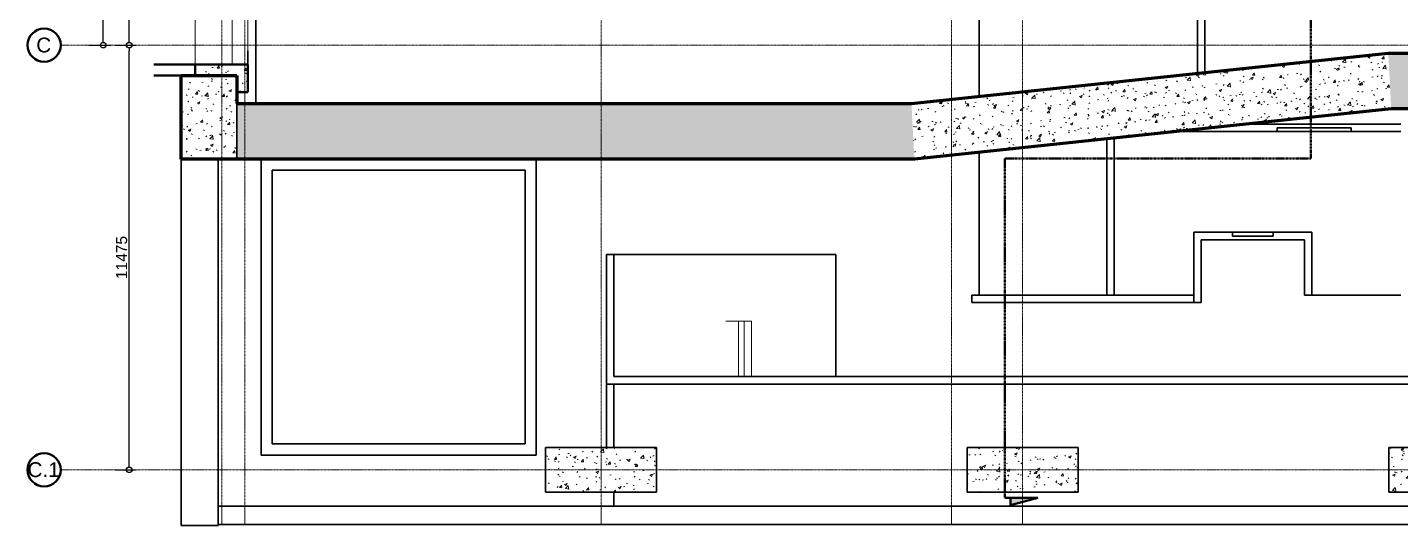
# Model space of a CAD drawing. Header units: millimetres. Extents: x -920220 to -841565, y -17301 to 82135.
# Drawn here: x -919796 to -882662, y -17301 to -3843 of the extents above; entities that cross this region are included whole.
import ezdxf

# ---------------------------------------------------------------- set-up
doc = ezdxf.new("R2010")
doc.units = ezdxf.units.MM
doc.linetypes.add('DPA_Grid _ Level 100', pattern=[10, 5.5, -1.6, 1.3, -1.6])
doc.linetypes.add('DPA_Hidden 500', pattern=[1.4, 0.8, -0.6])
for name, color, linetype, lineweight in [('A-ANNO-DIMS', 1, 'Continuous', 9), ('A-DETL-GENF', 2, 'Continuous', 9), ('A-DETL-MEDM', 4, 'Continuous', 50), ('A-FLOR-E', 2, 'Continuous', 35), ('A-GENM', 1, 'Continuous', 9), ('A-GENM-HDLN', 2, 'DPA_Hidden 500', 9), ('A-WALL', 5, 'Continuous', 35), ('A-WALL-PATT', 1, 'Continuous', 35), ('G-ANNO-SECL', 3, 'Continuous', 9), ('S-FNDN', 2, 'Continuous', 35), ('S-GRID', 251, 'Continuous', 9), ('S-GRID-IDEN', 3, 'Continuous', 50), ('WALL-E', 2, 'Continuous', 35)]:
    doc.layers.add(name, color=color, linetype=linetype, lineweight=lineweight)
doc.styles.add('Arial', font='arial.ttf', dxfattribs={"height": 400})
doc.styles.add('Arial_2', font='arial.ttf', dxfattribs={"height": 300})
doc.dimstyles.new('DPA-DIM-3_0_C-C', dxfattribs={"dimscale": 304.8, "dimtxt": 306.07782, "dimasz": 0.492126, "dimexe": 0.656168, "dimexo": 0.0625, "dimgap": 0.164042, "dimtad": 1, "dimdec": 0, "dimzin": 0, "dimdsep": 46, "dimtxsty": 'Arial_2', "dimblk1": 'DOTBLANK', "dimblk2": 'DOTBLANK', "dimsah": 1, "dimcen": 0.09, "dimdle": 0.656168, "dimadec": 8, "dimazin": 0, "dimtfac": 1, "dimtdec": 4, "dimtix": 1, "dimtmove": 0, "dimatfit": 3, "dimfxl": 1.312336, "dimfxlon": 1, "dimtvp": 1, "dimtolj": 1, "dimtzin": 0, "dimarcsym": 2})
pattern_1 = [(50, (0, 0), (728.7365, -63.75582), [76.2, -838.2]), (355, (0, 0), (-140.9716, 764.2276), [60.96, -670.56]), (100.451, (60.7, -5.3), (587.77, 700.46675), [64.76, -712.36]), (46.184, (0, 203.2), (1084.3162, -168.171), [114.3, -1257.3]), (96.636, (90.4, 189.2), (949.6099, 989.7098), [97.14, -1068.54]), (351.184, (0, 203.2), (949.6206, 989.7012), [91.44, -1005.84]), (21, (101.6, 152.4), (606.45787, -409.06057), [76.2, -838.2]), (326, (101.6, 152.4), (247.20834, 736.7529), [60.96, -670.56]), (71.451, (152.14, 118.3), (853.66825, 327.68547), [64.76, -712.36]), (37.5, (0, 0), (12.35469, 338.22012), [33.528, -628.904, 33.528, -647.192, -673.1]), (37.5, (0, 0), (12.35469, 338.22012), [-1343.152, 33.528, -639.572]), (7.5, (0, 0), (267.27887, 400.72213), [33.528, -354.584, 33.528, -613.664, -256.54]), (7.5, (0, 0), (267.27887, 400.72213), [-1035.304, 33.528, -223.012]), (327.5, (-226.57, 0), (542.36333, -22.915345), [33.528, -220.472, 33.528, -758.952, -1051.56]), (327.5, (-226.57, 0), (542.36333, -22.915345), [-1046.48, 33.528, -1018.032]), (317.5, (-328.17, 0), (592.51696, 101.7071), [33.528, -296.672, 33.528, -492.76, -746.76]), (317.5, (-328.17, 0), (592.51696, 101.7071), [-856.488, 33.528, -713.232])]

# ---------------------------------------------------------------- blocks, each defined once
blk = doc.blocks.new('Dpa_Tunnel_B_5700 - Dpa_Tunnel_B_5700-6780011-4260-01 ENLARGED UPPER PLATFORM LEVEL - REFLECTED CEILING PLAN - SHEET 1')
at = {"layer": 'A-DETL-GENF'}
for p, q in [((561, 2850), (3100, 2850)), ((561, -2850), (3100, -2850))]:
    blk.add_line(p, q, dxfattribs=at)
at = {"layer": 'A-GENM'}
blk.add_line((3100, -2850), (3100, 2850), dxfattribs=at)
at = {"layer": 'A-GENM-HDLN'}
for p, q in [((1680, 2850), (2680, 2850)), ((1680, -2850), (1680, 2850)), ((2680, 2850), (2680, -2850)), ((561, 0), (4781, 0)), ((2680, -2850), (1680, -2850))]:
    blk.add_line(p, q, dxfattribs=at)
blk = doc.blocks.new('STAIR 7 RISER - 7 RISER-14639233-4260-01 ENLARGED UPPER PLATFORM LEVEL - REFLECTED CEILING PLAN - SHEET 1')
at = {"layer": 'A-GENM'}
for p, q in [((-540, 0), (25, 0)), ((-340, 0), (-540, 0)), ((-540, 0), (-540, -1500)), ((-188, 0), (-340, 0)), ((-340, 0), (-340, -1500)), ((-340, 0), (-340, -1500)), ((1772, 0), (-188, 0)), ((-188, 0), (-188, -1500)), ((25, 0), (0, 0)), ((0, 0), (50, 0)), ((50, 0), (305, 0)), ((305, 0), (280, 0)), ((280, 0), (330, 0)), ((330, 0), (585, 0)), ((585, 0), (560, 0)), ((560, 0), (610, 0)), ((610, 0), (865, 0)), ((865, 0), (840, 0)), ((840, 0), (890, 0)), ((890, 0), (1145, 0)), ((1145, 0), (1120, 0)), ((1120, 0), (1170, 0)), ((1170, 0), (1425, 0)), ((1425, 0), (1400, 0)), ((1400, 0), (1450, 0)), ((1450, 0), (1705, 0)), ((1705, 0), (1680, 0)), ((1680, 0), (1730, 0)), ((1730, 0), (2220, 0)), ((2020, 0), (1772, 0)), ((2220, 0), (2020, 0)), ((-540, -1500), (-340, -1500)), ((-340, -1500), (-188, -1500)), ((-188, -1500), (148, -1500))]:
    blk.add_line(p, q, dxfattribs=at)
blk = doc.blocks.new('Section - AEC_Section Tail - Filled-3249564-4260-01 ENLARGED UPPER PLATFORM LEVEL - REFLECTED CEILING PLAN - SHEET 1')
at = {"layer": 'G-ANNO-SECL'}
blk.add_hatch(color=256, dxfattribs=at).paths.add_polyline_path([(0, 1.54), (-2, 1.54), (0, 9)])
at = {"layer": 'G-ANNO-SECL', "lineweight": 50}
for p, q in [((0, 9), (-2, 1.54)), ((0, 9), (0, 0)), ((0, 1.54), (0, 9)), ((-2, 1.54), (0, 1.54))]:
    blk.add_line(p, q, dxfattribs=at)
blk = doc.blocks.new('Grid - 100 Scale-2291345-4260-01 ENLARGED UPPER PLATFORM LEVEL - REFLECTED CEILING PLAN - SHEET 1')
at = {"layer": 'S-GRID-IDEN'}
blk.add_circle((0, 0), 4.5, dxfattribs=at)
blk = doc.blocks.new('_DotBlank')
at = {"color": 0, "linetype": 'ByBlock', "lineweight": -2}
blk.add_line((-0.5, 0), (-1, 0), dxfattribs=at)
blk.add_circle((0, 0), 0.5, dxfattribs=at)
blk = doc.blocks.new('*D777')
at = {"layer": 'A-ANNO-DIMS', "color": 0, "lineweight": -2, "transparency": 16777216}
for p, q in [((-58746, -7900), (-58165, -7900)), ((-58365, -19225), (-58365, -8050)), ((-58746, -19375), (-58165, -19375))]:
    blk.add_line(p, q, dxfattribs=at)
at = {"layer": 'Defpoints', "color": 0, "transparency": 16777216}
for p in [(-58765, -7900), (-58365, -7900), (-58765, -19375)]:
    blk.add_point(p, dxfattribs=at)
at = {"layer": 'A-ANNO-DIMS', "color": 0, "lineweight": -2, "transparency": 16777216, "xscale": 150, "yscale": 150, "zscale": 150}
for p, rotation in [((-58365, -7900), 90), ((-58365, -19375), 270)]:
    blk.add_blockref('_DotBlank', p, dxfattribs=dict(at, rotation=rotation))
at = {"layer": 'A-ANNO-DIMS', "color": 0, "transparency": 16777216, "insert": (-58568, -13638), "char_height": 300, "width": 1384.41, "attachment_point": 5, "rotation": 90, "style": 'Arial_2'}
blk.add_mtext('\\A1;11475', dxfattribs=at)
blk = doc.blocks.new('*D778')
at = {"layer": 'A-ANNO-DIMS', "color": 0, "lineweight": -2, "transparency": 16777216}
for p, q in [((-58746, 0), (-58165, 0)), ((-58365, -7750), (-58365, -150)), ((-58746, -7900), (-58165, -7900))]:
    blk.add_line(p, q, dxfattribs=at)
at = {"layer": 'Defpoints', "color": 0, "transparency": 16777216}
for p in [(-58765, 0), (-58365, 0), (-58765, -7900)]:
    blk.add_point(p, dxfattribs=at)
at = {"layer": 'A-ANNO-DIMS', "color": 0, "lineweight": -2, "transparency": 16777216, "xscale": 150, "yscale": 150, "zscale": 150}
for p, rotation in [((-58365, 0), 90), ((-58365, -7900), 270)]:
    blk.add_blockref('_DotBlank', p, dxfattribs=dict(at, rotation=rotation))
at = {"layer": 'A-ANNO-DIMS', "color": 0, "transparency": 16777216, "insert": (-58568, -3950), "char_height": 300, "width": 1107.53, "attachment_point": 5, "rotation": 90, "style": 'Arial_2'}
blk.add_mtext('\\A1;7900', dxfattribs=at)
blk = doc.blocks.new('*D782')
at = {"layer": 'A-ANNO-DIMS', "color": 0, "lineweight": -2, "transparency": 16777216}
for p, q in [((-59446, 8615), (-58865, 8615)), ((-59065, -7750), (-59065, 8465)), ((-59446, -7900), (-58865, -7900))]:
    blk.add_line(p, q, dxfattribs=at)
at = {"layer": 'Defpoints', "color": 0, "transparency": 16777216}
for p in [(-59465, 8615), (-59065, 8615), (-59465, -7900)]:
    blk.add_point(p, dxfattribs=at)
at = {"layer": 'A-ANNO-DIMS', "color": 0, "lineweight": -2, "transparency": 16777216, "xscale": 150, "yscale": 150, "zscale": 150}
for p, rotation in [((-59065, 8615), 90), ((-59065, -7900), 270)]:
    blk.add_blockref('_DotBlank', p, dxfattribs=dict(at, rotation=rotation))
at = {"layer": 'A-ANNO-DIMS', "color": 0, "transparency": 16777216, "insert": (-59268, 357), "char_height": 300, "width": 1384.41, "attachment_point": 5, "rotation": 90, "style": 'Arial_2'}
blk.add_mtext('\\A1;16515', dxfattribs=at)
blk = doc.blocks.new('*U740')
at = {"layer": 'S-GRID', "linetype": 'DPA_Grid _ Level 100'}
for p, q in [((-55235, -20855.1), (-55235, 17498.2)), ((-45600, -20855.1), (-45600, 17498.2)), ((-36123, -20855.1), (-36123, 17498.2)), ((-34200, -20855.1), (-34200, 17498.2)), ((-55855, -20855.1), (-55855, 16876.5)), ((12525, -7900), (-60214, -7900)), ((12525, -19375), (-60214, -19375))]:
    blk.add_line(p, q, dxfattribs=at)
at = {"layer": 'S-GRID-IDEN', "xscale": 99.99999999999993, "yscale": 99.99999999999993, "zscale": 99.99999999999993, "rotation": 89.9999999999998}
for p in [(-60664, -7900), (-60664, -19375)]:
    blk.add_blockref('Grid - 100 Scale-2291345-4260-01 ENLARGED UPPER PLATFORM LEVEL - REFLECTED CEILING PLAN - SHEET 1', p, dxfattribs=at)
at = {"layer": 'S-GRID-IDEN', "lineweight": 9, "char_height": 400, "attachment_point": 1, "style": 'Arial'}
for s, insert, width in [('C', (-60876.8, -7696.1), 489.029), ('C.1', (-61111.8, -19171.1), 1058.227)]:
    blk.add_mtext(s, dxfattribs=dict(at, insert=insert, width=width))
at = {"layer": 'A-ANNO-DIMS'}
for base, p1, p2, override, picture, middle in [((-59065.3, 8615), (-59465.3, -7900), (-59465.3, 8615), {"dimpost": '<>', "dimfxl": 16515.002991}, '*D782', (-59268.5, 357.5)), ((-58365.3, 0), (-58765.3, -7900), (-58765.3, 0), {"dimpost": '<>', "dimfxl": 7900.002995}, '*D778', (-58568.5, -3950)), ((-58365.3, -7900), (-58765.3, -19375), (-58765.3, -7900), {"dimpost": '<>', "dimfxl": 11474.997005}, '*D777', (-58568.5, -13637.5))]:
    dim = blk.add_linear_dim(base=base, p1=p1, p2=p2, angle=90, dimstyle='DPA-DIM-3_0_C-C', override=override, dxfattribs=at)
    dim.commit()
    dim.dimension.update_dxf_attribs({"geometry": picture, "text_midpoint": middle})

msp = doc.modelspace()

# ---------------------------------------------------------------- hatches: boundary and pattern name
at = {"layer": 'A-DETL-MEDM', "lineweight": 9}
h = msp.add_hatch(dxfattribs=at)
h.set_pattern_fill('FP_1', color=256, style=0, pattern_type=2)
h.set_pattern_definition(pattern_1)
h.paths.add_polyline_path([(-913837, -5591), (-913837, -4841), (-915257, -4841), (-915257, -5141), (-914137, -5141), (-914137, -5591)])
at = {"layer": 'A-WALL-PATT', "lineweight": 9}
h = msp.add_hatch(dxfattribs=at)
h.set_pattern_fill('FP_1', color=256, style=0, pattern_type=2)
h.set_pattern_definition(pattern_1)
h.paths.add_polyline_path([(-895810, -7401), (-882915, -6041), (-882994, -4541), (-895889, -5901)])
h = msp.add_hatch(dxfattribs=at)
h.set_pattern_fill('FP_1', color=256, style=0, pattern_type=2)
h.set_pattern_definition(pattern_1)
h.paths.add_polyline_path([(-846122, -6041), (-846122, -4541), (-882994, -4541), (-882915, -6041), (-863685, -6041)])
h = msp.add_hatch(dxfattribs=at)
h.set_pattern_fill('FP_1', color=256, style=0, pattern_type=2)
h.set_pattern_definition(pattern_1)
h.paths.add_polyline_path([(-914137, -7401), (-914137, -5141), (-915637, -5141), (-915637, -7401)])
h = msp.add_hatch(dxfattribs=at)
h.set_pattern_fill('FP_1', color=256, style=0, pattern_type=2)
h.set_pattern_definition(pattern_1)
h.paths.add_polyline_path([(-895810, -7401), (-895889, -5901), (-914137, -5901), (-914137, -7401), (-898813, -7401)])
at = {"layer": 'S-FNDN', "lineweight": 9}
h = msp.add_hatch(dxfattribs=at)
h.set_pattern_fill('FP_1', color=256, style=0, pattern_type=2)
h.set_pattern_definition(pattern_1)
h.paths.add_polyline_path([(-905782, -16396), (-902782, -16396), (-902782, -15196), (-905782, -15196)])
h = msp.add_hatch(dxfattribs=at)
h.set_pattern_fill('FP_1', color=256, style=0, pattern_type=2)
h.set_pattern_definition(pattern_1)
h.paths.add_polyline_path([(-905782, -16396), (-902782, -16396), (-902782, -15196), (-905782, -15196)])
h = msp.add_hatch(dxfattribs=at)
h.set_pattern_fill('FP_1', color=256, style=0, pattern_type=2)
h.set_pattern_definition(pattern_1)
h.paths.add_polyline_path([(-894382, -16396), (-891382, -16396), (-891382, -15196), (-894382, -15196)])
h = msp.add_hatch(dxfattribs=at)
h.set_pattern_fill('FP_1', color=256, style=0, pattern_type=2)
h.set_pattern_definition(pattern_1)
h.paths.add_polyline_path([(-894382, -16396), (-891382, -16396), (-891382, -15196), (-894382, -15196)])
h = msp.add_hatch(dxfattribs=at)
h.set_pattern_fill('FP_1', color=256, style=0, pattern_type=2)
h.set_pattern_definition(pattern_1)
h.paths.add_polyline_path([(-882982, -16396), (-879982, -16396), (-879982, -15196), (-882982, -15196)])
h = msp.add_hatch(dxfattribs=at)
h.set_pattern_fill('FP_1', color=256, style=0, pattern_type=2)
h.set_pattern_definition(pattern_1)
h.paths.add_polyline_path([(-882982, -16396), (-879982, -16396), (-879982, -15196), (-882982, -15196)])

# ---------------------------------------------------------------- linework, layer by layer
at = {"layer": 'A-DETL-MEDM'}
for p, q in [((-915257, -4841), (-916377, -4841)), ((-916377, -5141), (-915257, -5141)), ((-915257, -5141), (-915257, -4841)), ((-913837, -4841), (-915257, -4841)), ((-915257, -4841), (-915257, -5141)), ((-915257, -5141), (-914137, -5141)), ((-914137, -5141), (-914137, -5591)), ((-913837, -5591), (-913837, -4841)), ((-914137, -5591), (-913837, -5591))]:
    msp.add_line(p, q, dxfattribs=at)
at = {"layer": 'A-FLOR-E'}
for p, q in [((-888157, 3079), (-888157, -5086)), ((-888157, -5086), (-888157, 3079)), ((-913617, 2019), (-913617, -5901)), ((-913617, -5901), (-913617, 2019)), ((-894057, -5708), (-894057, 1409)), ((-894057, 1409), (-894057, -5708)), ((-914137, -7401), (-914137, -5141)), ((-914137, -5141), (-914137, -7401)), ((-891708, -5460), (-894057, -5708)), ((-894057, -5708), (-891708, -5460)), ((-888157, -6594), (-888157, -6654)), ((-888157, -6654), (-885998, -6654)), ((-885998, -6654), (-888157, -6654)), ((-885998, -6654), (-885998, -6554)), ((-885998, -6554), (-883998, -6554)), ((-883998, -6554), (-883998, -6654)), ((-883998, -6654), (-882658, -6654)), ((-882658, -6654), (-883998, -6654)), ((-894057, -7216), (-891708, -6968)), ((-891708, -6968), (-894057, -7216)), ((-913617, -7401), (-914137, -7401)), ((-914137, -7401), (-913617, -7401)), ((-894057, -11078), (-894057, -7216)), ((-894057, -7216), (-894057, -11078)), ((-887207, -9378), (-888257, -9378)), ((-888257, -9378), (-888257, -11078)), ((-888257, -11078), (-888257, -9378)), ((-888257, -9378), (-887207, -9378)), ((-887207, -9478), (-887207, -9378)), ((-886107, -9478), (-887207, -9478)), ((-885057, -9378), (-886107, -9378)), ((-886107, -9378), (-886107, -9478)), ((-886107, -9378), (-885057, -9378)), ((-885057, -11078), (-885057, -9378)), ((-885057, -9378), (-885057, -11078)), ((-903937, -13278), (-903937, -9978)), ((-903937, -9978), (-897937, -9978)), ((-897937, -9978), (-903937, -9978)), ((-903937, -9978), (-903937, -13278)), ((-897937, -9978), (-897937, -13278)), ((-897937, -13278), (-897937, -9978)), ((-888257, -11078), (-894057, -11078)), ((-894057, -11078), (-888257, -11078)), ((-882658, -11078), (-885057, -11078)), ((-885057, -11078), (-882658, -11078)), ((-897937, -13278), (-903937, -13278)), ((-903937, -13278), (-897937, -13278)), ((-903937, -15196), (-903937, -13478)), ((-903937, -13478), (-868781, -13478)), ((-868781, -13478), (-903937, -13478)), ((-903937, -13478), (-903937, -15196)), ((-903937, -16776), (-903937, -16396)), ((-903937, -16396), (-903937, -16776)), ((-868781, -16776), (-903937, -16776)), ((-903937, -16776), (-868781, -16776))]:
    msp.add_line(p, q, dxfattribs=at)
at = {"layer": 'A-GENM'}
for p, q in [((-913837, 831), (-913837, -4813)), ((-913837, -4473), (-913837, 491))]:
    msp.add_line(p, q, dxfattribs=at)
at = {"layer": 'A-GENM', "lineweight": 35}
msp.add_line((-913837, -4473), (-913837, -4813), dxfattribs=at)
at = {"layer": 'A-WALL', "color": 7, "lineweight": 70}
for p, q in [((-895889, -5901), (-882994, -4541)), ((-882994, -4541), (-846122, -4541)), ((-915637, -7401), (-915637, -5141)), ((-915637, -5141), (-914137, -5141)), ((-914137, -5141), (-914137, -5901)), ((-914137, -5901), (-895889, -5901)), ((-882915, -6041), (-895810, -7401)), ((-846122, -6041), (-882915, -6041)), ((-914137, -7401), (-915637, -7401)), ((-895810, -7401), (-914137, -7401))]:
    msp.add_line(p, q, dxfattribs=at)
at = {"layer": 'G-ANNO-SECL', "linetype": 'DPA_Grid _ Level 100', "lineweight": 50}
for p, q in [((-885090, 20632), (-885090, -7381)), ((-893368, -7381), (-893368, -16551)), ((-885090, -7381), (-893368, -7381))]:
    msp.add_line(p, q, dxfattribs=at)
at = {"layer": 'S-FNDN'}
for p, q in [((-905782, -16396), (-905782, -15196)), ((-905782, -15196), (-902782, -15196)), ((-902782, -15196), (-902782, -16396)), ((-894382, -16396), (-894382, -15196)), ((-894382, -15196), (-891382, -15196)), ((-891382, -15196), (-891382, -16396)), ((-882982, -16396), (-882982, -15196)), ((-882982, -15196), (-879982, -15196)), ((-902782, -16396), (-905782, -16396)), ((-891382, -16396), (-894382, -16396)), ((-879982, -16396), (-882982, -16396))]:
    msp.add_line(p, q, dxfattribs=at)
at = {"layer": 'WALL-E'}
for p, q in [((-888157, 3079), (-888157, -5086)), ((-887957, -5064), (-887957, 3079)), ((-888157, -5086), (-888157, -1671)), ((-887957, -1671), (-887957, -5064)), ((-915637, -5141), (-915637, -7401)), ((-915637, -7401), (-915637, -5141)), ((-914137, -5141), (-914137, -7401)), ((-914137, -7401), (-914137, -5141)), ((-888723, -6654), (-882658, -6654)), ((-885998, -6654), (-888157, -6654)), ((-882658, -6454), (-886827, -6454)), ((-886827, -6454), (-882658, -6454)), ((-885998, -6454), (-883998, -6454)), ((-883998, -6454), (-885998, -6454)), ((-882658, -6654), (-883998, -6654)), ((-890607, -6852), (-890607, -11078)), ((-890407, -11078), (-890407, -6831)), ((-914137, -7401), (-915637, -7401)), ((-914137, -7401), (-915637, -7401)), ((-915637, -7401), (-915637, -17301)), ((-915637, -17301), (-915637, -7401)), ((-915637, -7401), (-914637, -7401)), ((-914637, -7401), (-915637, -7401)), ((-914637, -7401), (-914637, -17301)), ((-914637, -17301), (-914637, -7401)), ((-913477, -15096), (-913477, -7401)), ((-913477, -7401), (-913477, -15096)), ((-913477, -7401), (-913177, -7401)), ((-913177, -7401), (-913477, -7401)), ((-913177, -7401), (-906037, -7401)), ((-906037, -7401), (-913177, -7401)), ((-906037, -7401), (-906037, -7701)), ((-906037, -7701), (-906037, -7401)), ((-913177, -15096), (-913177, -7701)), ((-913177, -7701), (-913177, -15096)), ((-913177, -7701), (-906337, -7701)), ((-906337, -7701), (-913177, -7701)), ((-906337, -7701), (-906337, -15096)), ((-906337, -15096), (-906337, -7701)), ((-906037, -7701), (-906037, -15096)), ((-906037, -15096), (-906037, -7701)), ((-888257, -11278), (-888257, -9378)), ((-888257, -9378), (-888257, -11078)), ((-888257, -9378), (-888057, -9378)), ((-888057, -9378), (-888257, -9378)), ((-888057, -9378), (-887207, -9378)), ((-885057, -9378), (-888057, -9378)), ((-888057, -11278), (-888057, -9578)), ((-888057, -9578), (-888057, -11278)), ((-888057, -9578), (-885257, -9578)), ((-885257, -9578), (-888057, -9578)), ((-886107, -9578), (-887207, -9578)), ((-887207, -9578), (-886107, -9578)), ((-886107, -9378), (-885057, -9378)), ((-885257, -9578), (-885257, -11078)), ((-885257, -11078), (-885257, -9578)), ((-885057, -9378), (-885057, -9578)), ((-885057, -9578), (-885057, -9378)), ((-885057, -9578), (-885057, -11078)), ((-885057, -11078), (-885057, -9578)), ((-904137, -9978), (-904137, -13478)), ((-904137, -13478), (-904137, -9978)), ((-904137, -9978), (-903937, -9978)), ((-903937, -9978), (-904137, -9978)), ((-903937, -9978), (-903937, -13278)), ((-903937, -13278), (-903937, -9978)), ((-890607, -11078), (-894257, -11078)), ((-894257, -11078), (-888257, -11078)), ((-894257, -11278), (-894257, -11078)), ((-894257, -11078), (-894257, -11278)), ((-890407, -11078), (-890607, -11078)), ((-888257, -11078), (-890407, -11078)), ((-888257, -11278), (-888257, -11078)), ((-885057, -11078), (-885257, -11078)), ((-885257, -11078), (-885057, -11078)), ((-888257, -11278), (-894257, -11278)), ((-894257, -11278), (-888257, -11278)), ((-888057, -11278), (-888257, -11278)), ((-888257, -11278), (-888057, -11278)), ((-903937, -13278), (-898137, -13278)), ((-897937, -13278), (-903937, -13278)), ((-898137, -13278), (-897937, -13278)), ((-869301, -13278), (-897937, -13278)), ((-897937, -13278), (-893050, -13278)), ((-893050, -13278), (-887010, -13278)), ((-887010, -13278), (-879647, -13278)), ((-903937, -13478), (-904137, -13478)), ((-903937, -13478), (-904137, -13478)), ((-904137, -13478), (-904137, -15196)), ((-904137, -15196), (-904137, -13478)), ((-904137, -13478), (-903937, -13478)), ((-903937, -13478), (-904137, -13478)), ((-903937, -13478), (-897937, -13478)), ((-897937, -13478), (-903937, -13478)), ((-903937, -13478), (-903937, -15196)), ((-903937, -15196), (-903937, -13478)), ((-893050, -13478), (-897937, -13478)), ((-897937, -13478), (-869301, -13478)), ((-887010, -13478), (-893050, -13478)), ((-879647, -13478), (-887010, -13478)), ((-904137, -13778), (-904137, -14678)), ((-904137, -14678), (-904137, -13778)), ((-903937, -13778), (-903937, -14678)), ((-903937, -14678), (-903937, -13778)), ((-913477, -15396), (-913477, -15096)), ((-913477, -15096), (-913477, -15396)), ((-906337, -15096), (-913177, -15096)), ((-913177, -15096), (-906337, -15096)), ((-906037, -15096), (-906037, -15396)), ((-906037, -15396), (-906037, -15096)), ((-903937, -15196), (-904137, -15196)), ((-903937, -15196), (-904137, -15196)), ((-906037, -15396), (-913477, -15396)), ((-913477, -15396), (-906037, -15396)), ((-868781, -16776), (-914637, -16776)), ((-914637, -16776), (-868781, -16776)), ((-914637, -17276), (-914637, -16776)), ((-914637, -16776), (-914637, -17276)), ((-914637, -17301), (-915637, -17301)), ((-914637, -17301), (-915637, -17301)), ((-868781, -17276), (-914637, -17276)), ((-914637, -17276), (-868781, -17276))]:
    msp.add_line(p, q, dxfattribs=at)

# ---------------------------------------------------------------- block references
msp.add_blockref('*U740', (-858682, 3579))
at = {"layer": 'A-DETL-GENF'}
msp.add_blockref('Dpa_Tunnel_B_5700 - Dpa_Tunnel_B_5700-6780011-4260-01 ENLARGED UPPER PLATFORM LEVEL - REFLECTED CEILING PLAN - SHEET 1', (-916937, -1991), dxfattribs=at)
at = {"layer": 'A-GENM', "rotation": 180}
msp.add_blockref('STAIR 7 RISER - 7 RISER-14639233-4260-01 ENLARGED UPPER PLATFORM LEVEL - REFLECTED CEILING PLAN - SHEET 1', (-900757, -13278), dxfattribs=at)
at = {"layer": 'G-ANNO-SECL', "lineweight": 25, "extrusion": (0, 0, -1), "xscale": 99.99999999999993, "yscale": 99.99999999999993, "zscale": 99.99999999999993, "rotation": 90.00000000000053}
msp.add_blockref('Section - AEC_Section Tail - Filled-3249564-4260-01 ENLARGED UPPER PLATFORM LEVEL - REFLECTED CEILING PLAN - SHEET 1', (893368, -16551), dxfattribs=at)

doc.saveas('drawing.dxf')
